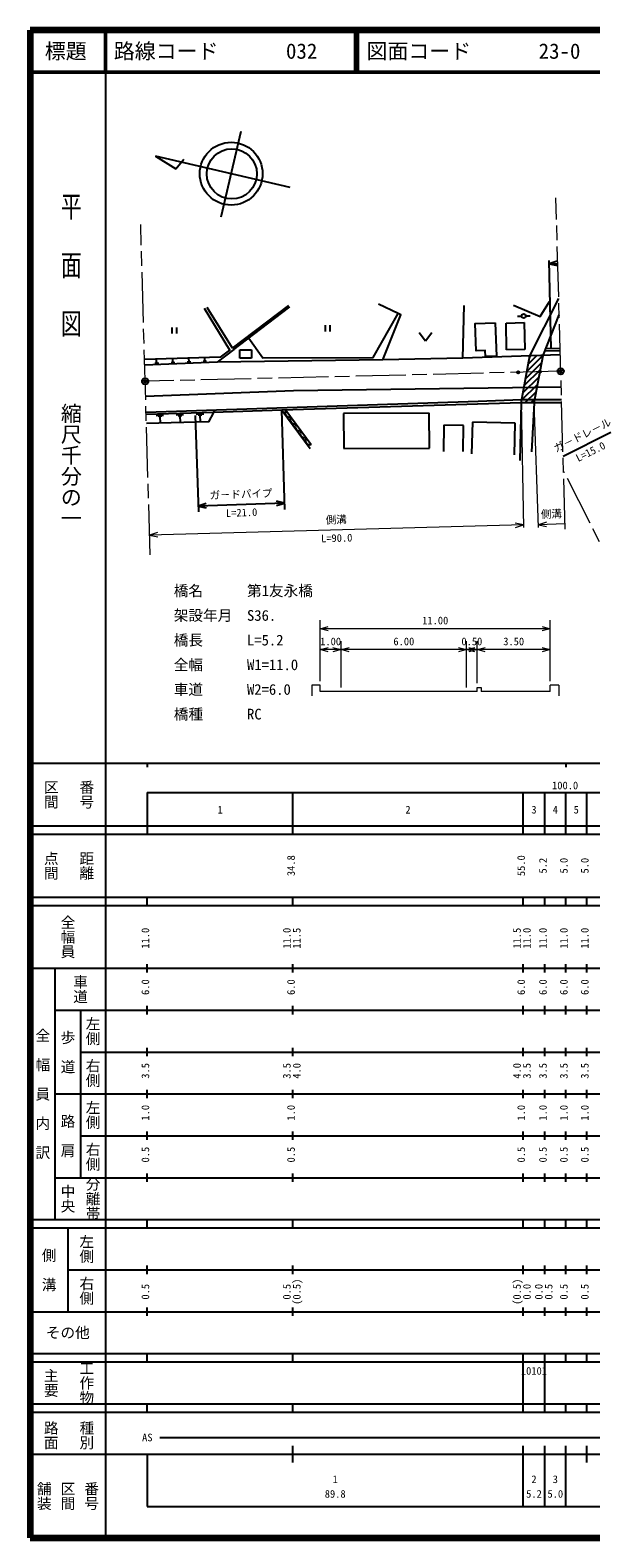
# Model space of a CAD drawing. Units: millimetres, scale not verified, with parts at other scales. Extents: x 40000 to 680000, y 20000 to 380000.
# Drawn here: x 40000 to 173997, y 20000 to 380000 of the extents above; entities that cross this region are included whole.
import ezdxf
from ezdxf.enums import TextEntityAlignment as Align

# ---------------------------------------------------------------- set-up
doc = ezdxf.new("R2010")
doc.units = ezdxf.units.MM
doc.header["$LTSCALE"] = 1000
doc.header["$PDMODE"] = 32
doc.header["$PDSIZE"] = 500
doc.linetypes.add('CHAIN', pattern=[18.5, 12, -1.5, 3.5, -1.5])
for name, color, linetype, lineweight in [('M-BGD', 7, 'Continuous', 25), ('M-BMK', 2, 'CHAIN', 13), ('M-BMK-SRVR', 3, 'Continuous', 25), ('M-STR-HTXT', 7, 'Continuous', 13), ('M-STR-STRC', 7, 'Continuous', 25), ('M-TTL', 2, 'Continuous', 140), ('M-TTL-BAND', 7, 'Continuous', 25), ('M-TTL-LINE', 7, 'Continuous', 50)]:
    doc.layers.add(name, color=color, linetype=linetype, lineweight=lineweight)
doc.layers.add('M-TTL-TXT', color=7, linetype='Continuous')
doc.styles.add('@ＭＳ ゴシック', font='')
doc.styles.add('ＭＳ ゴシック', font='')
doc.styles.get('@ＭＳ ゴシック').set_extended_font_data('@MS Gothic')
doc.styles.get('ＭＳ ゴシック').set_extended_font_data('MS Gothic')

msp = doc.modelspace()

# ---------------------------------------------------------------- hatches: boundary and pattern name
at = {"layer": 'M-BGD'}
h = msp.add_hatch(dxfattribs=at)
h.set_pattern_fill('USER', color=256, style=0, pattern_type=2)
h.set_pattern_definition([(224.79645, (407283887, -107700343), (704.59023, -709.61441), []), (224.79645, (407283887, -107705980), (5636.72183, -5676.91528), [])])
h.paths.add_polyline_path([(160470, 291035), (157340, 291046), (159408, 302211), (162575, 302322)])

# ---------------------------------------------------------------- linework, layer by layer
for p, q in [((85654, 335465), (90429, 355915)), ((102162, 342393), (69998, 349904)), ((69998, 349904), (74818, 346924)), ((74818, 346924), (76738, 349229)), ((164491, 303907), (164024, 325036)), ((165950, 324803), (164043, 324202)), ((164043, 324202), (166085, 324290)), ((164043, 324202), (165995, 323768)), ((88367, 304105), (82292, 313814)), ((88367, 304105), (101829, 314244)), ((88662, 303718), (102093, 313956)), ((143398, 301652), (143712, 314258)), ((159408, 302211), (166316, 315955)), ((153720, 310063), (158067, 310157)), ((153859, 303646), (153720, 310063)), ((156452, 311742), (157452, 311742)), ((158067, 310157), (158206, 303740)), ((159452, 311742), (158452, 311742)), ((162575, 302322), (166425, 312019)), ((73960, 307537), (73960, 309037)), ((75085, 307537), (75085, 309037)), ((110582, 308066), (110582, 309566)), ((111707, 308066), (111707, 309566)), ((132972, 307807), (134472, 305807)), ((134472, 305807), (135972, 307807)), ((88662, 303718), (84713, 300708)), ((90088, 301685), (90088, 303693)), ((90088, 303693), (92879, 303693)), ((92879, 303693), (92879, 301685)), ((158206, 303740), (153859, 303646)), ((166663, 303414), (162981, 303344)), ((166648, 303959), (163192, 303875)), ((85491, 301891), (67340, 301394)), ((70717, 300444), (69770, 300406)), ((70476, 300530), (70003, 300511)), ((70354, 300620), (70117, 300610)), ((70236, 300615), (70205, 301373)), ((74586, 300600), (73689, 300564)), ((74359, 300681), (73910, 300663)), ((74243, 300766), (74019, 300757)), ((74131, 300762), (74102, 301479)), ((78406, 300754), (77559, 300720)), ((78191, 300830), (77768, 300813)), ((78082, 300911), (77870, 300902)), ((77976, 300906), (77949, 301584)), ((82178, 300906), (81380, 300874)), ((81975, 300978), (81576, 300962)), ((81872, 301053), (81673, 301045)), ((81772, 301049), (81747, 301688)), ((92879, 301685), (90088, 301685)), ((157340, 291046), (159408, 302211)), ((160470, 291035), (162575, 302322)), ((83839, 288730), (67718, 288253)), ((70124, 288024), (71899, 288077)), ((74887, 288165), (76682, 288218)), ((75341, 287999), (76239, 288026)), ((79670, 288307), (81487, 288361)), ((80130, 288139), (81038, 288165)), ((83839, 288730), (84172, 289260)), ((100116, 289269), (106903, 280110)), ((101085, 289299), (107163, 281049)), ((135387, 288527), (114924, 288448)), ((114924, 288448), (114956, 280075)), ((135419, 280154), (135387, 288527)), ((157340, 291046), (157000, 277278)), ((160470, 291035), (159844, 279313)), ((70573, 287860), (71460, 287886)), ((70800, 287689), (71244, 287702)), ((71022, 287696), (71064, 286276)), ((75571, 287826), (76020, 287839)), ((75795, 287833), (75838, 286396)), ((80362, 287964), (80816, 287977)), ((80589, 287970), (80632, 286517)), ((138830, 285661), (138778, 279401)), ((143525, 285622), (138830, 285661)), ((143473, 279362), (143525, 285622)), ((145677, 286365), (145504, 278802)), ((155928, 286130), (145677, 286365)), ((155755, 278567), (155928, 286130)), ((114956, 280075), (135419, 280154))]:
    msp.add_line(p, q, dxfattribs=at)
for points in [[(85491, 301891), (87709, 303612), (81698, 313501)], [(92263, 306463), (95615, 301739), (121987, 301870), (127921, 312354), (123263, 314536)], [(155484, 314319), (161875, 311658), (164092, 315232)], [(124268, 301302), (128563, 312005), (127921, 312354)], [(166690, 302465), (143398, 301652), (124268, 301302), (84713, 300708), (67380, 300010)], [(166903, 294778), (102909, 293883), (67596, 292486)], [(166986, 291764), (157429, 291713), (147032, 291321), (67705, 288720)], [(83839, 288730), (82615, 286467), (67780, 286094)], [(167007, 291012), (157340, 291046), (100116, 289269), (83839, 288730)]]:
    msp.add_lwpolyline(points, dxfattribs=at)
msp.add_lwpolyline([(151164, 310132), (151477, 302151), (148822, 302047), (148766, 303477), (146574, 303391), (146317, 309942)], close=True, dxfattribs=at)
for centre, radius in [((88051, 345732), 7500), ((88203, 345687), 6000), ((157952, 311742), 500)]:
    msp.add_circle(centre, radius, dxfattribs=at)
for centre in [(102015, 288711), (103231, 287061), (104446, 285411), (105662, 283761), (106878, 282111)]:
    msp.add_arc(centre, 1100, 147.70954, 285.05722, dxfattribs=at)
for p in [(156601, 298304), (161800, 298429)]:
    msp.add_point(p, dxfattribs=at)
at = {"layer": 'M-BMK'}
for p, q in [((167843, 260854), (165650, 339979)), ((68682, 254719), (66415, 333584)), ((166798, 298549), (67491, 296159)), ((190587, 229275), (167590, 274509))]:
    msp.add_line(p, q, dxfattribs=at)
at = {"layer": 'M-BMK-SRVR'}
for centre in [(166798, 298549), (67491, 296159)]:
    msp.add_circle(centre, 750, dxfattribs=at)
for p in [(67491, 296159), (67491, 296159), (166798, 298549), (166798, 298549)]:
    msp.add_point(p, dxfattribs=at)
at = {"layer": 'M-STR-HTXT'}
for p, q in [((157340, 291046), (157894, 261209)), ((161490, 261266), (160470, 291035)), ((157882, 261848), (68546, 259445)), ((70463, 260014), (68546, 259445)), ((68546, 259445), (70491, 258979)), ((157882, 261848), (155937, 262314)), ((155965, 261279), (157882, 261848)), ((163381, 262499), (161468, 261917)), ((167807, 262131), (161468, 261917)), ((161468, 261917), (163416, 261465)), ((109306, 224580), (109306, 239080)), ((164306, 224580), (164306, 239080)), ((109306, 237080), (111238, 237597)), ((164306, 237080), (109306, 237080)), ((111238, 236562), (109306, 237080)), ((114306, 223080), (114306, 234080)), ((144306, 223080), (144306, 234080)), ((146806, 224080), (146806, 234080)), ((162374, 237597), (164306, 237080)), ((164306, 237080), (162374, 236562)), ((109306, 232080), (111238, 232597)), ((114306, 232080), (109306, 232080)), ((111238, 231562), (109306, 232080)), ((112374, 232597), (114306, 232080)), ((114306, 232080), (112374, 231562)), ((114306, 232080), (116238, 232597)), ((144306, 232080), (114306, 232080)), ((116238, 231562), (114306, 232080)), ((142374, 232597), (144306, 232080)), ((144306, 232080), (142374, 231562)), ((144306, 232080), (146238, 232597)), ((146806, 232080), (144306, 232080)), ((146238, 231562), (144306, 232080)), ((144874, 232597), (146806, 232080)), ((146806, 232080), (144874, 231562)), ((146806, 232080), (148738, 232597)), ((164306, 232080), (146806, 232080)), ((148738, 231562), (146806, 232080)), ((162374, 232597), (164306, 232080)), ((164306, 232080), (162374, 231562)), ((109306, 223580), (107306, 223580)), ((107306, 223580), (107306, 221080)), ((109306, 222080), (109306, 223580)), ((164306, 222080), (164306, 223580)), ((166306, 223580), (164306, 223580)), ((166306, 223580), (166306, 221080)), ((114306, 222080), (109306, 222080)), ((144306, 222080), (114306, 222080)), ((146806, 222080), (144306, 222080)), ((146806, 222080), (146806, 223080)), ((146806, 223080), (147806, 223080)), ((147806, 223080), (147806, 222080)), ((164306, 222080), (147806, 222080))]:
    msp.add_line(p, q, dxfattribs=at)
at = {"layer": 'M-STR-STRC'}
for p, q in [((79459, 288023), (80199, 265020)), ((100838, 265509), (100116, 289269)), ((178775, 283913), (167361, 278230)), ((100790, 267091), (80156, 266368)), ((82068, 266953), (80156, 266368)), ((100790, 267091), (98841, 267541)), ((98877, 266506), (100790, 267091)), ((80156, 266368), (82105, 265918))]:
    msp.add_line(p, q, dxfattribs=at)
at = {"layer": 'M-TTL'}
for p, q in [((40000, 380000), (40000, 20000)), ((680000, 380000), (40000, 380000)), ((40000, 20000), (680000, 20000))]:
    msp.add_line(p, q, dxfattribs=at)
at = {"layer": 'M-TTL-BAND'}
for p, q in [((58000, 370000), (58000, 20000)), ((40000, 205000), (579000, 205000)), ((68000, 205000), (68000, 204000)), ((168000, 205000), (168000, 204000)), ((68000, 198000), (579000, 198000)), ((68000, 198000), (68000, 188000)), ((102800, 188000), (102800, 198000)), ((157800, 188000), (157800, 198000)), ((163000, 188000), (163000, 198000)), ((168000, 188000), (168000, 198000)), ((173000, 188000), (173000, 198000)), ((40000, 190000), (579000, 190000)), ((40000, 188000), (579000, 188000)), ((40000, 173000), (579000, 173000)), ((68000, 171000), (68000, 173000)), ((102800, 171000), (102800, 173000)), ((157800, 171000), (157800, 173000)), ((163000, 171000), (163000, 173000)), ((168000, 171000), (168000, 173000)), ((173000, 171000), (173000, 173000)), ((40000, 171000), (579000, 171000)), ((40000, 156000), (579000, 156000)), ((46000, 96000), (46000, 156000)), ((68000, 155000), (68000, 157000)), ((102800, 155000), (102800, 157000)), ((157800, 155000), (157800, 157000)), ((163000, 155000), (163000, 157000)), ((168000, 155000), (168000, 157000)), ((173000, 155000), (173000, 157000)), ((46000, 146000), (579000, 146000)), ((52000, 146000), (52000, 106000)), ((68000, 145000), (68000, 147000)), ((102800, 145000), (102800, 147000)), ((157800, 145000), (157800, 147000)), ((163000, 145000), (163000, 147000)), ((168000, 145000), (168000, 147000)), ((173000, 145000), (173000, 147000)), ((68000, 135000), (68000, 137000)), ((102800, 135000), (102800, 137000)), ((157800, 135000), (157800, 137000)), ((163000, 135000), (163000, 137000)), ((168000, 135000), (168000, 137000)), ((173000, 135000), (173000, 137000)), ((52000, 136000), (579000, 136000)), ((46000, 126000), (579000, 126000)), ((68000, 125000), (68000, 127000)), ((102800, 125000), (102800, 127000)), ((157800, 125000), (157800, 127000)), ((163000, 125000), (163000, 127000)), ((168000, 125000), (168000, 127000)), ((173000, 125000), (173000, 127000)), ((52000, 116000), (579000, 116000)), ((68000, 115000), (68000, 117000)), ((102800, 115000), (102800, 117000)), ((157800, 115000), (157800, 117000)), ((163000, 115000), (163000, 117000)), ((168000, 115000), (168000, 117000)), ((173000, 115000), (173000, 117000)), ((46000, 106000), (579000, 106000)), ((68000, 105000), (68000, 107000)), ((102800, 105000), (102800, 107000)), ((157800, 105000), (157800, 107000)), ((163000, 105000), (163000, 107000)), ((168000, 105000), (168000, 107000)), ((173000, 105000), (173000, 107000)), ((40000, 96000), (579000, 96000)), ((40000, 94000), (579000, 94000)), ((49000, 94000), (49000, 74000)), ((68000, 94000), (68000, 96000)), ((102800, 94000), (102800, 96000)), ((157800, 94000), (157800, 96000)), ((163000, 94000), (163000, 96000)), ((168000, 94000), (168000, 96000)), ((173000, 94000), (173000, 96000)), ((49000, 84000), (579000, 84000)), ((68000, 83000), (68000, 85000)), ((102800, 83000), (102800, 85000)), ((157800, 83000), (157800, 85000)), ((163000, 83000), (163000, 85000)), ((168000, 83000), (168000, 85000)), ((173000, 83000), (173000, 85000)), ((40000, 74000), (579000, 74000)), ((68000, 73000), (68000, 75000)), ((102800, 73000), (102800, 75000)), ((157800, 73000), (157800, 75000)), ((163000, 73000), (163000, 75000)), ((168000, 73000), (168000, 75000)), ((173000, 73000), (173000, 75000)), ((40000, 64000), (579000, 64000)), ((40000, 62000), (579000, 62000)), ((68000, 62000), (68000, 64000)), ((102800, 62000), (102800, 64000)), ((157800, 62000), (157800, 64000)), ((157800, 52000), (157800, 62000)), ((163000, 62000), (163000, 64000)), ((163000, 52000), (163000, 62000)), ((168000, 62000), (168000, 64000)), ((173000, 62000), (173000, 64000)), ((40000, 52000), (579000, 52000)), ((68000, 50000), (68000, 52000)), ((102800, 50000), (102800, 52000)), ((157800, 50000), (157800, 52000)), ((163000, 50000), (163000, 52000)), ((168000, 50000), (168000, 52000)), ((173000, 50000), (173000, 52000)), ((40000, 50000), (579000, 50000)), ((71000, 44000), (565000, 44000)), ((40000, 40000), (579000, 40000)), ((68000, 40000), (68000, 27500)), ((102800, 38000), (102800, 42000)), ((157800, 27500), (157800, 42000)), ((163000, 27500), (163000, 42000)), ((168000, 27500), (168000, 42000)), ((173000, 38000), (173000, 42000)), ((68000, 27500), (579000, 27500))]:
    msp.add_line(p, q, dxfattribs=at)
at = {"layer": 'M-TTL-LINE'}
for p, q in [((58000, 380000), (58000, 370000)), ((117750, 380000), (117750, 370000)), ((118250, 380000), (118250, 370000)), ((40000, 370000), (680000, 370000))]:
    msp.add_line(p, q, dxfattribs=at)

# ---------------------------------------------------------------- texts
at = {"layer": 'M-STR-HTXT', "style": 'ＭＳ ゴシック'}
for rotation, p in [(1.541, (113187, 261646)), (1.936, (164604, 263023))]:
    msp.add_text('側溝', height=1833, rotation=rotation, dxfattribs=at).set_placement(p, align=Align.BOTTOM_CENTER)
at = {"layer": 'M-STR-HTXT', "style": '@ＭＳ ゴシック'}
msp.add_text('L=90.0', height=1833, rotation=1.541, dxfattribs=at).set_placement((113241, 259647), align=Align.TOP_CENTER)
at = {"layer": 'M-STR-HTXT', "style": 'ＭＳ ゴシック'}
for s, p in [('橋名\u3000\u3000\u3000第1友永橋', (74324, 244090)), ('架設年月\u3000S36.', (74324, 238199)), ('橋長\u3000\u3000\u3000L=5.2', (74324, 232308)), ('全幅\u3000\u3000\u3000W1=11.0', (74324, 226417)), ('車道\u3000\u3000\u3000W2=6.0', (74324, 220526)), ('橋種\u3000\u3000\u3000RC', (74324, 214635))]:
    msp.add_text(s, height=2566, dxfattribs=at).set_placement(p, align=Align.BOTTOM_LEFT)
for s, p in [('11.00', (136806, 237580)), ('1.00', (111806, 232580)), ('6.00', (129306, 232580)), ('0.50', (145556, 232580)), ('3.50', (155556, 232580))]:
    msp.add_text(s, height=1833, dxfattribs=at).set_placement(p, align=Align.BOTTOM_CENTER)
at = {"layer": 'M-STR-STRC', "style": 'ＭＳ ゴシック'}
for s, rotation, p in [('ガ－ドレ－ル', 26.469, (172623, 281967)), ('ガ－ドパイプ', 2.008, (90438, 267729))]:
    msp.add_text(s, height=1833, rotation=rotation, dxfattribs=at).set_placement(p, align=Align.BOTTOM_CENTER)
at = {"layer": 'M-STR-STRC', "style": '@ＭＳ ゴシック'}
for s, rotation, p in [('L=15.0', 26.469, (173514, 280177)), ('L=21.0', 2.008, (90508, 265730))]:
    msp.add_text(s, height=1833, rotation=rotation, dxfattribs=at).set_placement(p, align=Align.TOP_CENTER)
at = {"layer": 'M-TTL-BAND', "style": '@ＭＳ ゴシック', "width": 1.4}
msp.add_text('平  面  図', height=3666, rotation=270, dxfattribs=at).set_placement((49777, 306475), align=Align.MIDDLE_RIGHT)
at = {"layer": 'M-TTL-BAND', "style": '@ＭＳ ゴシック'}
msp.add_text('縮尺千分の一', height=3666, rotation=270, dxfattribs=at).set_placement((49777, 261030), align=Align.MIDDLE_RIGHT)
for s, p in [('区間', (45000, 197500)), ('番号', (53500, 197500)), ('点間', (45000, 180500)), ('距離', (53500, 180500)), ('全幅員', (49000, 163500)), ('車道', (52000, 151000)), ('左側', (55000, 141000)), ('全\u3000幅\u3000員\u3000内\u3000訳', (43000, 126000)), ('歩\u3000道', (49000, 136000)), ('右側', (55000, 131000)), ('左側', (55000, 121000)), ('路\u3000肩', (49000, 116000)), ('右側', (55000, 111000)), ('分離帯', (55000, 101000)), ('中央', (49000, 101000)), ('左側', (53500, 89000)), ('側\u3000溝', (44500, 84000)), ('右側', (53500, 79000)), ('工作物', (53500, 57000)), ('主要', (45000, 57000)), ('路面', (45000, 44500)), ('種別', (53500, 44500)), ('舗装', (43333, 30000)), ('区間', (49000, 30000)), ('番号', (54667, 30000))]:
    msp.add_text(s, height=2566, rotation=270, dxfattribs=at).set_placement(p, align=Align.MIDDLE_CENTER)
at = {"layer": 'M-TTL-BAND', "style": 'ＭＳ ゴシック'}
for s, p in [('100.0', (167844, 198195)), ('1', (85400, 192405)), ('2', (130300, 192405)), ('3', (160400, 192405)), ('4', (165500, 192405)), ('5', (170500, 192405)), ('AS', (68000, 42500)), ('1', (112900, 32523)), ('2', (160400, 32523)), ('3', (165500, 32523)), ('89.8', (112900, 29033)), ('5.2', (160400, 29033)), ('5.0', (165500, 29033))]:
    msp.add_text(s, height=1833, dxfattribs=at).set_placement(p, align=Align.BOTTOM_CENTER)
for s, p in [('34.8', (103800, 180500)), ('55.0', (158800, 180500)), ('5.2', (164000, 180500)), ('5.0', (169000, 180500)), ('5.0', (174000, 180500)), ('11.0', (69000, 163174)), ('11.0', (102800, 163174)), ('11.5', (105170, 163174)), ('11.5', (157800, 163174)), ('11.0', (160170, 163174)), ('11.0', (164000, 163174)), ('11.0', (169000, 163174)), ('11.0', (174000, 163174)), ('6.0', (69000, 151500)), ('6.0', (103800, 151500)), ('6.0', (158800, 151500)), ('6.0', (164000, 151500)), ('6.0', (169000, 151500)), ('6.0', (174000, 151500)), ('3.5', (69000, 131500)), ('3.5', (102800, 131500)), ('4.0', (105170, 131500)), ('4.0', (157800, 131500)), ('3.5', (160170, 131500)), ('3.5', (164000, 131500)), ('3.5', (169000, 131500)), ('3.5', (174000, 131500)), ('1.0', (69000, 121500)), ('1.0', (103800, 121500)), ('1.0', (158800, 121500)), ('1.0', (164000, 121500)), ('1.0', (169000, 121500)), ('1.0', (174000, 121500)), ('0.5', (69000, 111500)), ('0.5', (103800, 111500)), ('0.5', (158800, 111500)), ('0.5', (164000, 111500)), ('0.5', (169000, 111500)), ('0.5', (174000, 111500)), ('0.5', (69000, 78764)), ('0.5', (102800, 78764)), ('(0.5)', (105170, 78764)), ('(0.5)', (157800, 78764)), ('0.0', (160170, 78764)), ('0.0', (163000, 78764)), ('0.5', (165370, 78764)), ('0.5', (169000, 78764)), ('0.5', (174000, 78764))]:
    msp.add_text(s, height=1833, rotation=90, dxfattribs=at).set_placement(p, align=Align.BOTTOM_CENTER)
msp.add_text('その他', height=2566, dxfattribs=at).set_placement((49000, 69000), align=Align.MIDDLE_CENTER)
msp.add_text('10101', height=1833, dxfattribs=at).set_placement((157275, 58405), align=Align.BOTTOM_LEFT)
at = {"layer": 'M-TTL-TXT', "style": 'ＭＳ ゴシック'}
msp.add_text('標題', height=3666, dxfattribs=at).set_placement((48500, 375000), align=Align.MIDDLE_CENTER)
for s, p in [('路線コード', (60000, 375000)), ('032', (101142, 375000)), ('図面コード', (120380, 375000)), ('23-0', (161521, 375000))]:
    msp.add_text(s, height=3666, dxfattribs=at).set_placement(p, align=Align.MIDDLE_LEFT)

doc.saveas('drawing.dxf')
